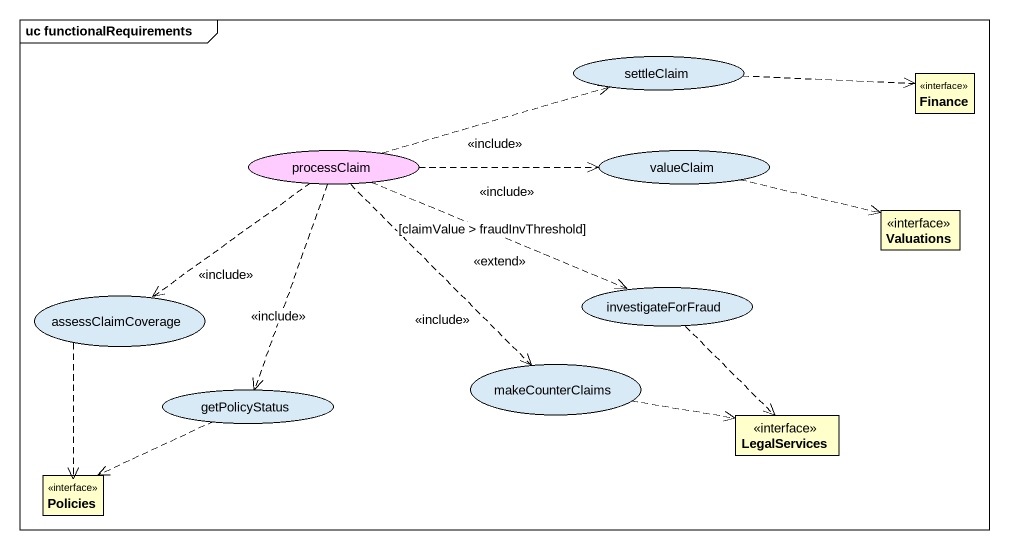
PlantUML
@startuml
mainframe uc functionalRequirements
allowmixing
hide circle
hide empty members
usecase settleClaim
interface Finance
usecase processClaim #FFCCFF
usecase valueClaim
interface Valuations
usecase assessClaimCoverage
usecase investigateForFraud
usecase makeCounterClaims
usecase getPolicyStatus
interface LegalServices
interface Policies
settleClaim .right.> Finance
processClaim .right.> settleClaim : <<include>>
processClaim .right.> valueClaim : <<include>>
processClaim ..> assessClaimCoverage : <<include>>
processClaim .right.> investigateForFraud : [claimValue > fraudInvThreshold]\n<<extend>>
processClaim ..> makeCounterClaims : <<include>>
processClaim ..> getPolicyStatus : <<include>>
valueClaim .right.> Valuations
assessClaimCoverage ..> Policies
investigateForFraud ..> LegalServices
makeCounterClaims .right.> LegalServices
getPolicyStatus .left.> Policies
@enduml
